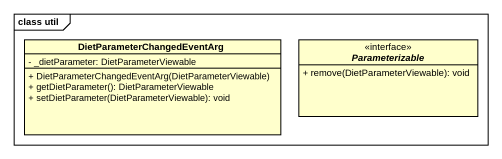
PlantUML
@startuml
mainframe class util
hide circle
hide empty members
skinparam classAttributeIconSize 0
class DietParameterChangedEventArg {
  - _dietParameter: DietParameterViewable
  + DietParameterChangedEventArg(DietParameterViewable)
  + getDietParameter(): DietParameterViewable
  + setDietParameter(DietParameterViewable): void
}
interface Parameterizable <<interface>> {
  + remove(DietParameterViewable): void
}
@enduml
